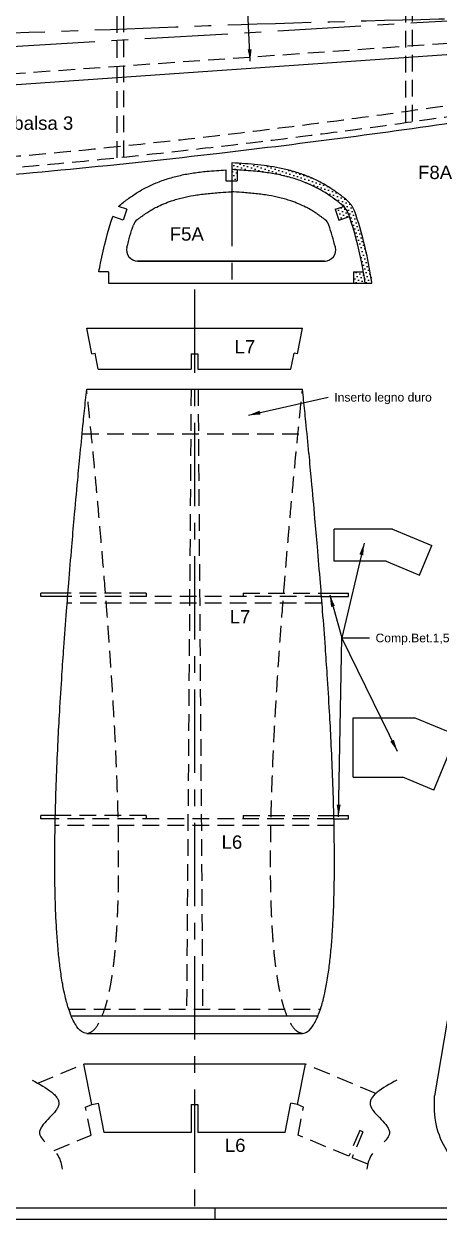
# Model space of a CAD drawing. Header units: millimetres. Extents: x 0 to 7380, y 0 to 3834.
# Drawn here: x 683 to 870, y 0 to 538 of the extents above; entities that cross this region are included whole.
import ezdxf

# ---------------------------------------------------------------- set-up
doc = ezdxf.new("R2010")
doc.units = ezdxf.units.MM
doc.header["$LTSCALE"] = 30
doc.linetypes.add('CENTRO', pattern=[2, 1.25, -0.25, 0.25, -0.25])
doc.linetypes.add('NASCOSTA', pattern=[0.375, 0.25, -0.125])
doc.layers.get('0').update_dxf_attribs({"color": 2})
for name, color, linetype in [('1', 1, 'CENTRO'), ('2', 3, 'Continuous'), ('3', 4, 'Continuous'), ('n', 6, 'NASCOSTA'), ('quote', 140, 'Continuous')]:
    doc.layers.add(name, color=color, linetype=linetype)
doc.styles.get("Standard").update_dxf_attribs({"font": 'arial.ttf'})
doc.dimstyles.get("Standard").update_dxf_attribs({"dimscale": 30, "dimtxt": 0.13, "dimasz": 0.18, "dimexe": 0.18, "dimexo": 0.0625, "dimgap": 0.09, "dimtad": 0, "dimtih": 1, "dimtoh": 1, "dimdec": 0, "dimzin": 0, "dimdsep": 46, "dimtxsty": 'Standard', "dimcen": 0.09, "dimadec": 0, "dimazin": 0, "dimtfac": 1, "dimtdec": 0, "dimtofl": 0, "dimtmove": 0, "dimatfit": 3, "dimfxl": 1, "dimtolj": 1, "dimtzin": 0, "dimarcsym": 0})

# ---------------------------------------------------------------- blocks, each defined once
blk = doc.blocks.new('CONT')
at = {"layer": '2'}
for p, q in [((0, 0), (11890, 0)), ((50, 50), (11840, 50)), ((7690, 0), (7690, 50))]:
    blk.add_line(p, q, dxfattribs=at)

msp = doc.modelspace()

# ---------------------------------------------------------------- hatches: boundary and pattern name
at = {"layer": 'quote'}
h = msp.add_hatch(dxfattribs=at)
h.set_pattern_fill('DOTS', color=256, angle=45)
edge = h.paths.add_edge_path(flags=17)
edge.add_spline(control_points=[(836.48, 421.21), (836.23, 422.93), (835.95, 424.64), (835.65, 426.34)], knot_values=[4.97339, 4.97339, 4.97339, 4.97339, 5.019385, 5.019385, 5.019385, 5.019385], degree=3, periodic=0)
edge.add_line((835.65, 426.34), (831.27, 426.34))
edge.add_line((831.27, 426.34), (831.27, 421.21))
edge.add_line((831.27, 421.21), (836.48, 421.21))
edge = h.paths.add_edge_path()
edge.add_spline(control_points=[(839.45, 421.64), (838.77, 426.22), (837.94, 430.73), (836.8, 435.88), (836.63, 436.62), (836.45, 437.36)], knot_values=[4.973314, 4.973314, 4.973314, 4.973314, 5.093839, 5.093839, 5.114226, 5.114226, 5.114226, 5.114226], degree=3, periodic=0)
edge.add_spline(control_points=[(836.45, 437.36), (835.25, 442.46), (833.84, 447.41), (832.25, 452.16)], knot_values=[5.114226, 5.114226, 5.114226, 5.114226, 5.255137, 5.255137, 5.255137, 5.255137], degree=3, periodic=0)
edge.add_spline(control_points=[(832.57, 451.21), (832.45, 451.55), (832.34, 451.88), (832.04, 452.74), (831.85, 453.26), (831.47, 454.18), (831.29, 454.58), (830.89, 455.36), (830.67, 455.73), (830.18, 456.45), (829.91, 456.79), (829.34, 457.46), (829.04, 457.78), (828.4, 458.4), (828.07, 458.7), (827.13, 459.51), (826.49, 460.01), (825.2, 460.98), (824.55, 461.45), (823.26, 462.38), (822.61, 462.83), (820.65, 464.16), (819.32, 465), (817.14, 466.26), (816.32, 466.71), (813.78, 467.99), (812.04, 468.76), (808.49, 470.15), (806.69, 470.77), (803.05, 471.87), (801.21, 472.34), (797.5, 473.17), (795.64, 473.51), (790.01, 474.37), (786.23, 474.72), (780.42, 475.13), (778.41, 475.25), (776.39, 475.37)], knot_values=[0, 0, 0, 0, 1.046077, 1.046077, 2.691605, 2.691605, 4.016307, 4.016307, 5.341009, 5.341009, 6.665711, 6.665711, 7.990412, 7.990412, 9.315114, 9.315114, 11.683117, 11.683117, 14.051119, 14.051119, 16.419122, 16.419122, 21.155127, 21.155127, 24.003083, 24.003083, 29.698994, 29.698994, 35.394905, 35.394905, 41.090817, 41.090817, 46.786728, 46.786728, 58.178551, 58.178551, 64.214369, 64.214369, 64.214369, 64.214369], degree=3, periodic=0)
edge.add_line((776.39, 475.37), (776.39, 472.37))
edge.add_spline(control_points=[(776.39, 472.37), (777.19, 472.32), (777.99, 472.27), (778.8, 472.22), (778.8, 472.22), (778.8, 472.22), (778.8, 472.22)], knot_values=[61.626023, 61.626023, 61.626023, 61.626023, 64.039367, 64.039367, 64.039367, 64.041898, 64.041898, 64.041898, 64.041898], degree=3, periodic=0)
edge.add_spline(control_points=[(778.8, 472.22), (781.56, 472.05), (784.31, 471.86), (789.05, 471.4), (791.06, 471.17), (795.05, 470.57), (797.01, 470.21), (800.83, 469.35), (802.68, 468.85), (806.34, 467.72), (808.15, 467.08), (811.2, 465.84), (812.47, 465.28), (814.93, 464.06), (816.12, 463.4), (818.75, 461.83), (820.17, 460.89), (822.29, 459.39), (823, 458.87), (824.06, 458.08), (824.41, 457.81), (825.52, 456.95), (826.22, 456.35), (826.81, 455.75)], knot_values=[7.666273, 7.666273, 7.666273, 7.666273, 15.993851, 15.993851, 22.23768, 22.23768, 28.481508, 28.481508, 34.451981, 34.451981, 40.422453, 40.422453, 44.79633, 44.79633, 49.170207, 49.170207, 54.5182, 54.5182, 57.192197, 57.192197, 58.529195, 58.529195, 61.626023, 61.626023, 61.626023, 61.626023], degree=3, periodic=0)
edge.add_spline(control_points=[(826.81, 455.75), (826.93, 455.64), (827.03, 455.53), (827.38, 455.15), (827.59, 454.89), (827.98, 454.36), (828.15, 454.1), (828.44, 453.57), (828.57, 453.31), (828.93, 452.51), (829.16, 451.91), (829.39, 451.24), (829.39, 451.23), (829.4, 451.21)], knot_values=[1.020069, 1.020069, 1.020069, 1.020069, 1.600475, 1.600475, 2.968943, 2.968943, 4.33741, 4.33741, 5.450673, 5.450673, 7.607785, 7.607785, 7.666273, 7.666273, 7.666273, 7.666273], degree=3, periodic=0)
edge.add_line((829.4, 451.21), (829.41, 451.21))
edge.add_spline(control_points=[(829.41, 451.21), (830.84, 446.93), (832.12, 442.48), (833.24, 437.9)], knot_values=[5.12574, 5.12574, 5.12574, 5.12574, 5.255137, 5.255137, 5.255137, 5.255137], degree=3, periodic=0)
edge.add_spline(control_points=[(833.24, 437.9), (833.85, 435.39), (834.41, 432.85), (835.18, 428.97), (835.42, 427.66), (835.65, 426.34)], knot_values=[5.019385, 5.019385, 5.019385, 5.019385, 5.090086, 5.090086, 5.12574, 5.12574, 5.12574, 5.12574], degree=3, periodic=0)
edge.add_spline(control_points=[(835.65, 426.34), (835.95, 424.64), (836.23, 422.93), (836.48, 421.21)], knot_values=[4.97339, 4.97339, 4.97339, 4.97339, 5.019385, 5.019385, 5.019385, 5.019385], degree=3, periodic=0)
edge.add_line((836.48, 421.21), (839.52, 421.21))
edge.add_spline(control_points=[(839.52, 421.21), (839.51, 421.28), (839.5, 421.35), (839.49, 421.42)], knot_values=[4.969536, 4.969536, 4.969536, 4.969536, 4.971407, 4.971407, 4.971407, 4.971407], degree=3, periodic=0)
edge.add_spline(control_points=[(839.49, 421.42), (839.48, 421.49), (839.46, 421.57), (839.45, 421.64)], knot_values=[4.971407, 4.971407, 4.971407, 4.971407, 4.973314, 4.973314, 4.973314, 4.973314], degree=3, periodic=0)
edge = h.paths.add_edge_path(flags=17)
edge.add_spline(control_points=[(829.4, 451.21), (829.39, 451.23), (829.39, 451.24), (829.16, 451.91), (828.93, 452.51), (828.57, 453.31), (828.44, 453.57), (828.15, 454.1), (827.98, 454.36), (827.59, 454.89), (827.38, 455.15), (827.03, 455.53), (826.93, 455.64), (826.81, 455.75)], knot_values=[1.020069, 1.020069, 1.020069, 1.020069, 1.078556, 1.078556, 3.235668, 3.235668, 4.348931, 4.348931, 5.717399, 5.717399, 7.085867, 7.085867, 7.666273, 7.666273, 7.666273, 7.666273], degree=3, periodic=0)
edge.add_line((826.81, 455.75), (823.03, 454.48))
edge.add_line((823.03, 454.48), (824.67, 449.61))
edge.add_line((824.67, 449.61), (829.4, 451.21))
edge = h.paths.add_edge_path(flags=17)
edge.add_spline(control_points=[(778.8, 472.22), (778.8, 472.22), (778.8, 472.22), (778.8, 472.22), (777.99, 472.27), (777.19, 472.32), (776.39, 472.37)], knot_values=[61.626023, 61.626023, 61.626023, 61.626023, 61.628554, 61.628554, 61.628554, 64.041898, 64.041898, 64.041898, 64.041898], degree=3, periodic=0)
edge.add_line((776.39, 472.37), (776.39, 467.26))
edge.add_line((776.39, 467.26), (778.8, 467.26))
edge.add_line((778.8, 467.26), (778.8, 472.22))

# ---------------------------------------------------------------- linework, layer by layer
at = {"layer": '1'}
for p, q in [((1074.13, 550.93), (557.93, 520.67)), ((776.39, 475.39), (776.39, 419.45)), ((759.67, 418.37), (759.67, 5))]:
    msp.add_line(p, q, dxfattribs=at)
for points, knots in [([(594.77, 531.99), (619.96, 532.48), (684.36, 533.72), (792.31, 538.62), (927.06, 541.15), (1055.11, 547.07), (1138.86, 557.87), (1171.07, 562.02)], [0, 0, 0, 0, 75.57534, 193.232242, 324.129117, 479.960605, 577.385911, 577.385911, 577.385911, 577.385911]), ([(686.57, 62.53), (693.1, 58.96), (705.6, 52.11), (683.8, 39.09), (699.86, 30.28), (700.22, 22.04), (700.41, 17.79)], [0, 0, 0, 0, 16.47031, 31.509132, 43.133385, 55.531014, 55.531014, 55.531014, 55.531014]), ([(850.68, 62.53), (844.15, 58.96), (831.66, 52.11), (853.46, 39.09), (837.4, 30.28), (837.04, 22.04), (836.85, 17.79)], [0, 0, 0, 0, 16.47031, 31.509132, 43.133385, 55.531014, 55.531014, 55.531014, 55.531014])]:
    msp.add_open_spline(points, degree=3, knots=knots, dxfattribs=at)
at = {"layer": '2'}
for p, q in [((711.09, 373.47), (808.25, 373.47)), ((690.37, 280.22), (690.37, 281.72)), ((702.51, 281.72), (690.37, 281.72)), ((702.51, 280.22), (690.37, 280.22)), ((816.83, 281.72), (828.97, 281.72)), ((816.83, 280.22), (828.97, 280.22)), ((828.97, 280.22), (828.97, 281.72)), ((904.6, 273.64), (867.63, 55.47)), ((690.37, 180.22), (690.37, 181.72)), ((696.93, 181.72), (690.37, 181.72)), ((696.93, 180.22), (690.37, 180.22)), ((822.37, 181.72), (828.97, 181.72)), ((822.37, 180.22), (828.97, 180.22)), ((828.97, 180.22), (828.97, 181.72)), ((711.09, 83.51), (808.25, 83.51))]:
    msp.add_line(p, q, dxfattribs=at)
for points in [[(711.09, 83.51, -0.127149), (708.78, 84.43, -0.104517), (706.15, 87.37, -0.011202), (704.72, 89.99, -0.028124), (704.24, 91.08, -0.012161), (702.65, 95.55, -0.019309), (701.84, 98.42, -0.006808), (700.86, 102.7, -0.009692), (700.27, 105.72, -0.004979), (699.66, 109.44, -0.005242), (699.16, 112.99, -0.008353), (698.37, 119.81, -0.007483), (697.73, 127.46, -0.004332), (697.26, 135.44, -0.005367), (697, 141.89, -0.002554), (696.8, 149.98, -0.003275), (696.72, 156.3, -0.002361), (696.72, 162.78, -0.001936), (696.77, 170.69, -0.003781), (697.02, 183.89, -0.003201), (697.53, 199.47, -0.002302), (698.21, 215.05, -0.002685), (698.93, 228.39, -0.001402), (699.96, 245.04, -0.001898), (700.8, 257.33, -0.000971), (702.02, 273.66, -0.001254), (703.01, 286.3, -0.000832), (704.37, 302.69, -0.001081), (705.47, 315.31, -0.000819), (707.04, 332.59, -0.001203), (708.15, 344.36, -0.000375), (708.18, 344.64, -0.000007), (709.59, 358.9, -0.001175), (710.08, 363.79, -0.000592), (711.09, 373.47)], [(808.25, 83.51, 0.127149), (810.56, 84.43, 0.104517), (813.19, 87.37, 0.011202), (814.62, 89.99, 0.028124), (815.11, 91.08, 0.012161), (816.69, 95.55, 0.019309), (817.5, 98.42, 0.006808), (818.48, 102.7, 0.009692), (819.07, 105.72, 0.004979), (819.68, 109.44, 0.005242), (820.18, 112.99, 0.008353), (820.97, 119.81, 0.007483), (821.61, 127.46, 0.004332), (822.08, 135.44, 0.005367), (822.34, 141.89, 0.002554), (822.54, 149.98, 0.003275), (822.62, 156.3, 0.002361), (822.62, 162.78, 0.001936), (822.57, 170.69, 0.003781), (822.32, 183.89, 0.003201), (821.81, 199.47, 0.002302), (821.13, 215.05, 0.002685), (820.41, 228.39, 0.001402), (819.38, 245.04, 0.001898), (818.54, 257.33, 0.000971), (817.32, 273.66, 0.001254), (816.33, 286.3, 0.000832), (814.97, 302.69, 0.001081), (813.87, 315.31, 0.000819), (812.31, 332.59, 0.001203), (811.19, 344.36, 0.000375), (811.16, 344.64, 0.000007), (809.75, 358.9, 0.001175), (809.26, 363.79, 0.000592), (808.25, 373.47)]]:
    msp.add_lwpolyline(points, format="xyb", dxfattribs=at)
for points, knots in [([(629.64, 466.59), (631.91, 466.74), (679.07, 469.87), (764.87, 478.44), (911.58, 497.71), (1033.12, 519.42), (1116.01, 535.74), (1136.07, 539.72)], [377.181906, 377.181906, 377.181906, 377.181906, 384.010044, 518.988767, 635.738099, 827.8654, 889.211836, 889.211836, 889.211836, 889.211836]), ([(832.57, 451.21), (832.45, 451.55), (832.34, 451.88), (832.04, 452.74), (831.85, 453.26), (831.47, 454.18), (831.29, 454.58), (830.89, 455.36), (830.67, 455.73), (830.18, 456.45), (829.91, 456.79), (829.34, 457.46), (829.04, 457.78), (828.4, 458.4), (828.07, 458.7), (827.13, 459.51), (826.49, 460.01), (825.2, 460.98), (824.55, 461.45), (823.26, 462.38), (822.61, 462.83), (820.65, 464.16), (819.32, 465), (817.14, 466.26), (816.32, 466.71), (813.78, 467.99), (812.04, 468.76), (808.49, 470.15), (806.69, 470.77), (803.05, 471.87), (801.21, 472.34), (797.5, 473.17), (795.64, 473.51), (790.01, 474.37), (786.23, 474.72), (780.42, 475.13), (778.41, 475.25), (776.39, 475.37)], [0, 0, 0, 0, 1.046077, 1.046077, 2.691605, 2.691605, 4.016307, 4.016307, 5.341009, 5.341009, 6.665711, 6.665711, 7.990412, 7.990412, 9.315114, 9.315114, 11.683117, 11.683117, 14.051119, 14.051119, 16.419122, 16.419122, 21.155127, 21.155127, 24.003083, 24.003083, 29.698994, 29.698994, 35.394905, 35.394905, 41.090817, 41.090817, 46.786728, 46.786728, 58.178551, 58.178551, 64.214369, 64.214369, 64.214369, 64.214369]), ([(839.52, 421.2), (839.5, 421.35), (839.48, 421.49), (839.45, 421.64), (838.77, 426.22), (837.94, 430.73), (835.65, 441.03), (834.07, 446.73), (832.25, 452.16)], [4.9694612, 4.9694612, 4.9694612, 4.9694612, 4.9733145, 4.9733145, 4.9733145, 5.0938387, 5.0938387, 5.2551372, 5.2551372, 5.2551372, 5.2551372]), ([(883.26, 18.85), (883.24, 18.86), (879.17, 22.15), (873.31, 29.58), (867.57, 42.32), (867.61, 50.94), (867.63, 55.47)], [67.437425, 67.437425, 67.437425, 67.437425, 67.509494, 83.140369, 95.231432, 108.665486, 108.665486, 108.665486, 108.665486])]:
    msp.add_open_spline(points, degree=3, knots=knots, dxfattribs=at)
at = {"layer": '3'}
for p, q in [((597.77, 504.99), (980.86, 531.74)), ((773.8, 472.24), (773.8, 467.26)), ((778.8, 472.22), (778.8, 467.26)), ((773.8, 467.26), (778.8, 467.26)), ((729.21, 454.48), (725.43, 455.75)), ((729.21, 454.48), (727.57, 449.61)), ((823.03, 454.48), (826.81, 455.75)), ((823.03, 454.48), (824.67, 449.61)), ((727.57, 449.61), (722.83, 451.21)), ((824.67, 449.61), (829.41, 451.21)), ((818.2, 431.2), (733.61, 431.2)), ((734.04, 431.2), (818.63, 431.2)), ((720.97, 426.34), (716.59, 426.34)), ((720.97, 426.34), (720.97, 421.21)), ((831.27, 426.34), (835.65, 426.34)), ((831.27, 426.34), (831.27, 421.21)), ((720.97, 421.21), (831.27, 421.21)), ((831.27, 421.21), (839.52, 421.21)), ((711.09, 401), (808.25, 401)), ((713.4, 389.48), (711.09, 401)), ((805.95, 389.48), (808.25, 401)), ((713.4, 389.48), (714.87, 389.77)), ((716.32, 382.52), (714.87, 389.77)), ((758.17, 389.48), (758.17, 382.52)), ((758.17, 389.48), (761.17, 389.48)), ((761.17, 389.48), (761.17, 382.52)), ((803.03, 382.52), (804.47, 389.77)), ((805.95, 389.48), (804.47, 389.77)), ((716.32, 382.52), (758.17, 382.52)), ((761.17, 382.52), (803.03, 382.52)), ((822.46, 296.1), (822.46, 310.57)), ((848.77, 310.57), (822.46, 310.57)), ((848.77, 310.57), (866.43, 303.22)), ((860.87, 289.86), (866.43, 303.22)), ((845.88, 296.1), (822.46, 296.1)), ((845.88, 296.1), (860.87, 289.86)), ((831.1, 198.86), (831.1, 225.63)), ((831.1, 225.63), (858.74, 225.63)), ((877.62, 217.77), (858.74, 225.63)), ((867.34, 193.05), (877.62, 217.77)), ((831.1, 198.86), (853.39, 198.86)), ((867.34, 193.05), (853.39, 198.86)), ((704.07, 91.51), (815.27, 91.51)), ((713.4, 51.57), (709.76, 69.75)), ((809.58, 69.75), (709.76, 69.75)), ((805.95, 51.57), (809.58, 69.75)), ((713.4, 51.57), (716.34, 52.16)), ((718.97, 38.98), (716.34, 52.16)), ((758.17, 51.57), (761.17, 51.57)), ((758.17, 51.57), (758.17, 38.98)), ((761.17, 51.57), (761.17, 38.98)), ((800.37, 38.98), (803, 52.16)), ((805.95, 51.57), (803, 52.16)), ((758.17, 38.98), (718.97, 38.98)), ((800.37, 38.98), (761.17, 38.98))]:
    msp.add_line(p, q, dxfattribs=at)
for centre, start, end in [((736.85, 445.83), 127.624, 161.7621), ((815.39, 445.83), 18.2379, 52.376), ((734.04, 436.2), 165.6208, 270), ((818.2, 436.2), 270, 14.3792)]:
    msp.add_arc(centre, 5, start, end, dxfattribs=at)
for points, knots in [([(725.43, 455.75), (726.02, 456.35), (726.72, 456.95), (727.83, 457.81), (728.18, 458.08), (729.24, 458.87), (729.95, 459.39), (732.07, 460.89), (733.49, 461.83), (736.12, 463.4), (737.31, 464.06), (739.77, 465.28), (741.04, 465.84), (744.09, 467.08), (745.9, 467.72), (749.56, 468.85), (751.41, 469.35), (755.23, 470.21), (757.19, 470.57), (761.18, 471.17), (763.19, 471.4), (768.05, 471.87), (770.91, 472.06), (773.8, 472.24)], [7.666273, 7.666273, 7.666273, 7.666273, 10.7631, 10.7631, 12.100098, 12.100098, 14.774095, 14.774095, 20.122088, 20.122088, 24.495965, 24.495965, 28.869842, 28.869842, 34.840315, 34.840315, 40.810787, 40.810787, 47.054616, 47.054616, 53.298444, 53.298444, 61.983631, 61.983631, 61.983631, 61.983631]), ([(829.72, 450.25), (829.61, 450.6), (829.49, 450.94), (829.16, 451.91), (828.93, 452.51), (828.57, 453.31), (828.44, 453.57), (828.15, 454.1), (827.98, 454.36), (827.59, 454.89), (827.38, 455.15), (826.48, 456.13), (825.66, 456.84), (824.41, 457.81), (824.06, 458.08), (823, 458.87), (822.29, 459.39), (820.17, 460.89), (818.75, 461.83), (816.12, 463.4), (814.93, 464.06), (812.47, 465.28), (811.2, 465.84), (808.15, 467.08), (806.34, 467.72), (802.68, 468.85), (800.83, 469.35), (797.01, 470.21), (795.05, 470.57), (791.06, 471.17), (789.05, 471.4), (784.31, 471.86), (781.56, 472.05), (778.8, 472.22), (778.8, 472.22), (778.8, 472.22), (778.8, 472.22), (777.99, 472.27), (777.19, 472.32), (776.39, 472.37)], [0, 0, 0, 0, 1.078556, 1.078556, 3.235668, 3.235668, 4.348931, 4.348931, 5.717399, 5.717399, 7.085867, 7.085867, 10.7631, 10.7631, 12.100098, 12.100098, 14.774095, 14.774095, 20.122088, 20.122088, 24.495965, 24.495965, 28.869842, 28.869842, 34.840315, 34.840315, 40.810787, 40.810787, 47.054616, 47.054616, 53.298444, 53.298444, 61.626023, 61.626023, 61.626023, 61.628554, 61.628554, 61.628554, 64.041898, 64.041898, 64.041898, 64.041898]), ([(733.8, 449.79), (733.98, 449.93), (734.19, 450.08), (734.59, 450.38), (734.77, 450.52), (735.13, 450.79), (735.31, 450.92), (735.85, 451.31), (736.2, 451.56), (737.25, 452.3), (737.94, 452.77), (739.23, 453.6), (739.83, 453.97), (741.15, 454.75), (741.88, 455.15), (744.64, 456.55), (746.9, 457.48), (750.06, 458.54), (750.87, 458.8), (752.5, 459.27), (753.33, 459.5), (755.81, 460.11), (757.48, 460.46), (760.15, 460.9), (761.1, 461.05), (763.04, 461.31), (764.03, 461.42), (767.05, 461.74), (769.12, 461.91), (772.85, 462.17), (774.47, 462.26), (776.12, 462.36)], [11.024952, 11.024952, 11.024952, 11.024952, 11.954194, 11.954194, 12.703717, 12.703717, 13.453239, 13.453239, 14.952284, 14.952284, 17.950373, 17.950373, 20.636553, 20.636553, 23.963651, 23.963651, 33.023127, 33.023127, 36.100572, 36.100572, 39.178017, 39.178017, 45.332907, 45.332907, 48.683853, 48.683853, 52.034798, 52.034798, 58.73669, 58.73669, 63.71116, 63.71116, 63.71116, 63.71116]), ([(818.44, 449.79), (818.26, 449.93), (818.05, 450.08), (817.65, 450.38), (817.47, 450.52), (817.11, 450.79), (816.93, 450.92), (816.39, 451.31), (816.04, 451.56), (814.99, 452.3), (814.3, 452.77), (813.01, 453.6), (812.41, 453.97), (811.09, 454.75), (810.36, 455.15), (807.6, 456.55), (805.34, 457.48), (802.18, 458.54), (801.37, 458.8), (799.74, 459.27), (798.91, 459.5), (796.43, 460.11), (794.76, 460.46), (792.1, 460.9), (791.14, 461.05), (789.2, 461.31), (788.21, 461.42), (785.19, 461.74), (783.12, 461.91), (779.39, 462.17), (777.77, 462.26), (776.12, 462.36)], [11.024952, 11.024952, 11.024952, 11.024952, 11.954194, 11.954194, 12.703717, 12.703717, 13.453239, 13.453239, 14.952284, 14.952284, 17.950373, 17.950373, 20.636553, 20.636553, 23.963651, 23.963651, 33.023127, 33.023127, 36.100572, 36.100572, 39.178017, 39.178017, 45.332907, 45.332907, 48.683853, 48.683853, 52.034798, 52.034798, 58.73669, 58.73669, 63.71116, 63.71116, 63.71116, 63.71116]), ([(716.59, 426.34), (716.82, 427.66), (717.06, 428.97), (718.77, 437.57), (720.62, 444.6), (722.83, 451.21)], [5.019385, 5.019385, 5.019385, 5.019385, 5.0550387, 5.0550387, 5.2551372, 5.2551372, 5.2551372, 5.2551372]), ([(836.49, 421.2), (836.03, 424.26), (835.51, 427.29), (833.47, 437.57), (831.62, 444.6), (829.41, 451.21)], [4.9733145, 4.9733145, 4.9733145, 4.9733145, 5.0550387, 5.0550387, 5.2551372, 5.2551372, 5.2551372, 5.2551372])]:
    msp.add_open_spline(points, degree=3, knots=knots, dxfattribs=at)
for points in [[(722.52, 450.25), (722.63, 450.58), (722.73, 450.9), (722.84, 451.21)], [(729.2, 437.44), (730.07, 440.86), (731.04, 444.18), (732.1, 447.39)], [(823.04, 437.44), (822.17, 440.86), (821.2, 444.18), (820.14, 447.39)]]:
    msp.add_open_spline(points, degree=3, dxfattribs=at)
at = {"layer": 'n'}
for p, q in [((724.77, 477.72), (724.77, 633.21)), ((727.77, 478.03), (727.77, 632.82)), ((854.77, 493.55), (854.77, 616.6)), ((857.77, 493.97), (857.77, 616.21)), ((597.42, 509.98), (980.86, 536.75)), ((758.1, 373.47), (756.04, 94.51)), ((761.24, 373.47), (763.3, 94.51)), ((709.05, 353.47), (810.29, 353.47)), ((737.81, 281.72), (702.51, 281.72)), ((816.82, 280.22), (702.52, 280.22)), ((737.81, 281.72), (737.81, 280.22)), ((781.54, 281.72), (781.54, 280.22)), ((781.54, 281.72), (816.83, 281.72)), ((816.82, 277.22), (702.52, 277.22)), ((737.81, 181.72), (696.93, 181.72)), ((822.41, 180.22), (696.93, 180.22)), ((737.81, 181.72), (737.81, 180.22)), ((781.54, 181.72), (781.54, 180.22)), ((781.54, 181.72), (822.37, 181.72)), ((822.47, 177.22), (696.87, 177.22)), ((703, 94.51), (816.34, 94.51)), ((689.09, 61.14), (709.76, 69.75)), ((841.26, 56.56), (809.58, 69.75)), ((710.57, 50.39), (713.4, 51.57)), ((713.09, 37.8), (710.57, 50.39)), ((808.77, 50.39), (805.95, 51.57)), ((806.25, 37.8), (808.77, 50.39)), ((696.39, 30.86), (713.09, 37.8)), ((829.17, 28.26), (806.25, 37.8)), ((834.01, 39.89), (829.17, 28.26)), ((835.39, 39.31), (830.56, 27.69)), ((835.39, 39.31), (834.01, 39.89)), ((837.6, 24.76), (830.56, 27.69))]:
    msp.add_line(p, q, dxfattribs=at)
at = {"layer": 'n', "flags": 128}
for points in [[(711.09, 83.51, 0.127149), (713.41, 84.43, 0.104517), (716.04, 87.37, 0.011202), (717.47, 89.99, 0.028124), (717.95, 91.08, 0.012161), (719.53, 95.55, 0.019309), (720.35, 98.42, 0.006808), (721.33, 102.7, 0.009692), (721.91, 105.72, 0.004979), (722.52, 109.44, 0.005242), (723.03, 112.99, 0.008353), (723.82, 119.81, 0.007483), (724.45, 127.46, 0.004332), (724.93, 135.44, 0.005367), (725.19, 141.89, 0.002554), (725.38, 149.98, 0.003275), (725.46, 156.3, 0.002361), (725.47, 162.78, 0.001936), (725.41, 170.69, 0.003781), (725.17, 183.89, 0.003201), (724.66, 199.47, 0.002302), (723.98, 215.05, 0.002685), (723.26, 228.39, 0.001402), (722.23, 245.04, 0.001898), (721.39, 257.33, 0.000971), (720.17, 273.66, 0.001254), (719.18, 286.3, 0.000832), (717.82, 302.69, 0.001081), (716.72, 315.31, 0.000819), (715.15, 332.59, 0.001203), (714.04, 344.36, 0.000375), (714.01, 344.64, 0.000007), (712.6, 358.9, 0.001175), (712.11, 363.79, 0.000592), (711.09, 373.47)], [(808.25, 83.51, -0.127149), (805.93, 84.43, -0.104517), (803.31, 87.37, -0.011202), (801.87, 89.99, -0.028124), (801.39, 91.08, -0.012161), (799.81, 95.55, -0.019309), (798.99, 98.42, -0.006808), (798.01, 102.7, -0.009692), (797.43, 105.72, -0.004979), (796.82, 109.44, -0.005242), (796.31, 112.99, -0.008353), (795.52, 119.81, -0.007483), (794.89, 127.46, -0.004332), (794.41, 135.44, -0.005367), (794.15, 141.89, -0.002554), (793.96, 149.98, -0.003275), (793.88, 156.3, -0.002361), (793.87, 162.78, -0.001936), (793.93, 170.69, -0.003781), (794.17, 183.89, -0.003201), (794.68, 199.47, -0.002302), (795.36, 215.05, -0.002685), (796.08, 228.39, -0.001402), (797.11, 245.04, -0.001898), (797.95, 257.33, -0.000971), (799.17, 273.66, -0.001254), (800.16, 286.3, -0.000832), (801.52, 302.69, -0.001081), (802.62, 315.31, -0.000819), (804.19, 332.59, -0.001203), (805.3, 344.36, -0.000375), (805.33, 344.64, -0.000007), (806.74, 358.9, -0.001175), (807.23, 363.79, -0.000592), (808.25, 373.47)]]:
    msp.add_lwpolyline(points, format="xyb", dxfattribs=at)
at = {"layer": 'n'}
for points, knots in [([(629.12, 474.57), (653.96, 476.19), (678.79, 478.24), (722.52, 482.45), (741.44, 484.47), (775.71, 488.38), (791.06, 490.23), (821.74, 494.1), (837.06, 496.13), (870.12, 500.73), (887.84, 503.34), (923.26, 508.84), (940.95, 511.72), (966.04, 515.98), (973.45, 517.25), (980.86, 518.55)], [377.181906, 377.181906, 377.181906, 377.181906, 452.159083, 452.159083, 509.349739, 509.349739, 555.826038, 555.826038, 602.302337, 602.302337, 656.183526, 656.183526, 710.064715, 710.064715, 732.66559, 732.66559, 732.66559, 732.66559]), ([(626.1, 469.36), (626.42, 469.38), (626.74, 469.41), (627.06, 469.43), (627.86, 469.48), (628.65, 469.53), (629.44, 469.58), (629.44, 469.58), (629.44, 469.58), (629.44, 469.58), (649.92, 470.91), (670.38, 472.54), (711.26, 476.28), (731.69, 478.38), (765.46, 482.16), (778.81, 483.72), (805.49, 486.98), (818.82, 488.69), (849.95, 492.83), (867.73, 495.33), (917.34, 502.72), (949.13, 507.93), (980.86, 513.47)], [373.821162, 373.821162, 373.821162, 373.821162, 374.790577, 374.790577, 374.790577, 377.181436, 377.181436, 377.181436, 377.181906, 377.181906, 377.181906, 438.828335, 438.828335, 500.474764, 500.474764, 540.826356, 540.826356, 581.177948, 581.177948, 635.093578, 635.093578, 731.790667, 731.790667, 731.790667, 731.790667])]:
    msp.add_open_spline(points, degree=3, knots=knots, dxfattribs=at)

# ---------------------------------------------------------------- block references
at = {"xscale": 0.1, "yscale": 0.1, "zscale": 0.1}
msp.add_blockref('CONT', (0, 0), dxfattribs=at)

# ---------------------------------------------------------------- texts
at = {"layer": '3'}
for s, p in [('Rivestimento balsa 3', (627.26, 490.28)), ('F8A', (860.26, 468.11)), ('F5A', (748.46, 440.38)), ('L7', (777.65, 389.61)), ('L7', (775.46, 268.11)), ('L6', (771.81, 166.68)), ('L6', (773.27, 30.21))]:
    msp.add_text(s, height=6, dxfattribs=at).set_placement(p)
at = {"layer": 'quote', "char_height": 3.9, "attachment_point": 1}
for s, insert in [('\\A1;Inserto legno duro', (822.56, 371.85)), ('\\A1;Comp.Bet.1,5', (841.13, 263.51))]:
    msp.add_mtext(s, dxfattribs=dict(at, insert=insert))

# ---------------------------------------------------------------- leaders
at = {"layer": 'quote'}
for points in [[(784.71, 521.13), (778.57, 654.91)], [(835.98, 304.21), (825.93, 261.56)], [(820.49, 280.99), (825.93, 261.56)], [(824.44, 181.09), (825.93, 261.56)]]:
    msp.add_leader(points, dimstyle='Standard', override={"dimgap": 0.09, "dimtad": 0}, dxfattribs=at)
at = {"layer": 'quote', "annotation_type": 0, "has_hookline": 1, "hookline_direction": 0}
for points, text_width in [([(783.87, 361.8), (819.86, 369.9)], 47.23), ([(850.98, 210.48), (825.93, 261.56), (838.43, 261.56)], 34.37)]:
    msp.add_leader(points, dimstyle='Standard', override={"dimgap": 0.09, "dimtad": 0}, dxfattribs=dict(at, text_width=text_width))

doc.saveas('drawing.dxf')
